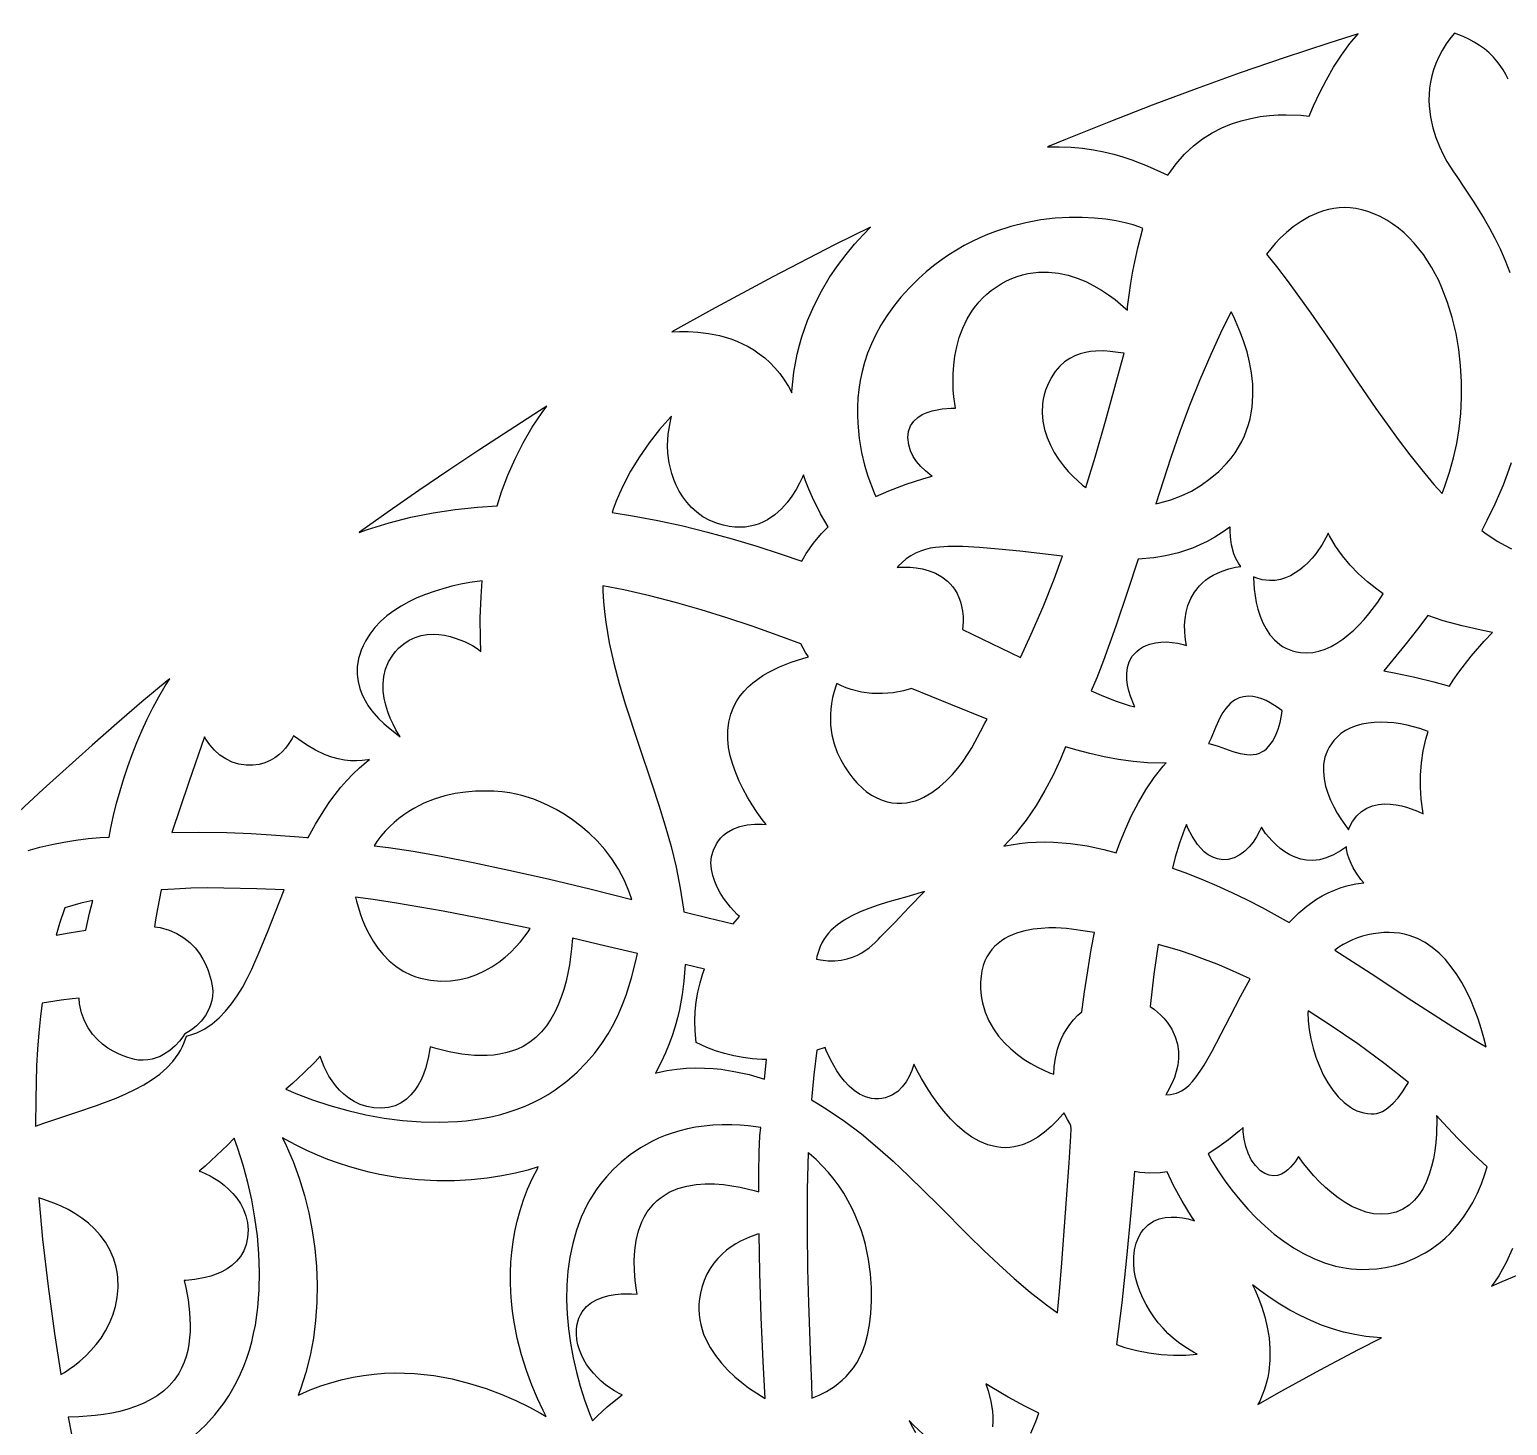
# Model space of a CAD drawing. Extents: x -340 to 340, y -265 to 265.
# Drawn here: x -236 to -163.9, y 140.1 to 208.2 of the extents above; entities that cross this region are included whole.
import ezdxf

# ---------------------------------------------------------------- set-up
doc = ezdxf.new("R2010")
doc.units = 0
doc.layers.add('LAYER_1', color=18, linetype='CONTINUOUS')

msp = doc.modelspace()

# ---------------------------------------------------------------- linework, layer by layer
at = {"layer": 'LAYER_1'}
msp.add_lwpolyline([(-340, 65), (-340, -265), (340, -265), (340, 265), (-140, 265, 0.363604)], format="xyb", close=True, dxfattribs=at)
for points in [[(-179.263, 202.479), (-178.812, 202.827), (-178.347, 203.119), (-177.874, 203.361), (-177.398, 203.557), (-176.923, 203.71), (-176.455, 203.826), (-175.997, 203.909), (-175.554, 203.963), (-175.13, 203.992), (-174.729, 204.002), (-174.021, 203.978), (-173.61, 203.939), (-173.397, 204.442), (-173.1, 205.078), (-172.776, 205.703), (-172.423, 206.314), (-172.04, 206.905), (-171.623, 207.472), (-171.225, 207.948), (-172.662, 207.495), (-174.827, 206.781), (-176.983, 206.038), (-179.129, 205.267), (-181.265, 204.469), (-183.39, 203.643), (-185.505, 202.79), (-186.369, 202.429), (-185.814, 202.439), (-185.229, 202.417), (-184.669, 202.367), (-184.135, 202.291), (-183.627, 202.193), (-183.147, 202.078), (-182.695, 201.949), (-182.269, 201.809), (-181.509, 201.515), (-180.868, 201.225), (-180.508, 201.048), (-180.368, 201.257), (-180.107, 201.606), (-179.697, 202.073)], [(-188.165, 198.552), (-188.918, 198.306), (-189.295, 198.161), (-189.675, 197.998), (-190.054, 197.818), (-190.433, 197.62), (-190.811, 197.403), (-191.186, 197.166), (-191.559, 196.91), (-191.929, 196.632), (-192.295, 196.333), (-192.655, 196.013), (-193.113, 195.564), (-193.524, 195.111), (-193.892, 194.656), (-194.218, 194.198), (-194.504, 193.74), (-194.753, 193.282), (-194.966, 192.826), (-195.147, 192.372), (-195.296, 191.922), (-195.415, 191.476), (-195.508, 191.036), (-195.575, 190.603), (-195.619, 190.178), (-195.642, 189.762), (-195.645, 189.356), (-195.631, 188.964), (-195.559, 188.212), (-195.44, 187.523), (-195.292, 186.905), (-195.13, 186.368), (-194.827, 185.565), (-194.742, 185.379), (-194.107, 185.666), (-193.265, 185.989), (-192.407, 186.268), (-191.995, 186.381), (-192.091, 186.444), (-192.332, 186.635), (-192.556, 186.849), (-192.756, 187.084), (-192.926, 187.339), (-193.059, 187.616), (-193.146, 187.911), (-193.182, 188.254), (-193.149, 188.561), (-193.05, 188.829), (-192.897, 189.054), (-192.703, 189.235), (-192.482, 189.376), (-192.244, 189.483), (-191.998, 189.562), (-191.749, 189.619), (-191.505, 189.656), (-191.07, 189.688), (-190.86, 189.688), (-190.942, 190.24), (-190.97, 190.582), (-190.983, 190.957), (-190.977, 191.36), (-190.948, 191.787), (-190.892, 192.23), (-190.802, 192.683), (-190.676, 193.141), (-190.509, 193.596), (-190.295, 194.042), (-190.031, 194.471), (-189.877, 194.68), (-189.709, 194.881), (-189.527, 195.074), (-189.329, 195.259), (-189.115, 195.434), (-188.885, 195.599), (-188.638, 195.753), (-188.374, 195.895), (-188.111, 196.015), (-187.85, 196.115), (-187.589, 196.195), (-187.33, 196.256), (-187.074, 196.3), (-186.817, 196.326), (-186.322, 196.331), (-185.84, 196.279), (-185.375, 196.179), (-184.931, 196.038), (-184.509, 195.864), (-184.112, 195.664), (-183.741, 195.446), (-183.398, 195.218), (-183.083, 194.986), (-182.558, 194.544), (-182.481, 194.469), (-182.467, 194.63), (-182.399, 195.21), (-182.316, 195.789), (-182.217, 196.367), (-181.975, 197.509), (-181.723, 198.459), (-181.88, 198.519), (-182.203, 198.63), (-182.585, 198.735), (-183.03, 198.83), (-183.533, 198.908), (-184.087, 198.965), (-184.686, 198.995), (-185.325, 198.993), (-185.999, 198.953), (-186.7, 198.869), (-187.424, 198.737)], [(-175.635, 197.291), (-175.699, 197.205), (-175.206, 196.594), (-174.633, 195.848), (-173.53, 194.326), (-172.465, 192.777), (-171.415, 191.22), (-170.356, 189.674), (-169.817, 188.911), (-169.268, 188.157), (-168.706, 187.416), (-168.127, 186.688), (-167.53, 185.977), (-167.13, 185.53), (-166.996, 185.895), (-166.771, 186.578), (-166.576, 187.268), (-166.417, 187.964), (-166.297, 188.683), (-166.216, 189.43), (-166.177, 190.198), (-166.18, 190.98), (-166.226, 191.77), (-166.317, 192.559), (-166.453, 193.34), (-166.634, 194.107), (-166.863, 194.851), (-167.14, 195.568), (-167.295, 195.911), (-167.464, 196.246), (-167.644, 196.57), (-167.837, 196.882), (-168.043, 197.182), (-168.26, 197.468), (-168.491, 197.74), (-168.734, 197.997), (-168.989, 198.238), (-169.258, 198.463), (-169.539, 198.671), (-169.833, 198.86), (-170.149, 199.034), (-170.457, 199.176), (-170.758, 199.287), (-171.052, 199.371), (-171.339, 199.428), (-171.618, 199.461), (-171.891, 199.471), (-172.156, 199.46), (-172.415, 199.429), (-172.666, 199.381), (-172.909, 199.316), (-173.143, 199.238), (-173.594, 199.04), (-174.009, 198.803), (-174.387, 198.539), (-174.726, 198.262), (-175.022, 197.984), (-175.273, 197.723)], [(-204.702, 193.408), (-204.676, 193.411), (-204.317, 193.429), (-203.895, 193.429), (-203.423, 193.402), (-202.911, 193.339), (-202.371, 193.23), (-201.817, 193.066), (-201.534, 192.959), (-201.254, 192.835), (-200.975, 192.693), (-200.7, 192.531), (-200.43, 192.348), (-200.167, 192.142), (-199.911, 191.914), (-199.666, 191.661), (-199.432, 191.383), (-199.212, 191.078), (-199.005, 190.746), (-198.842, 190.437), (-198.839, 190.507), (-198.8, 190.981), (-198.742, 191.443), (-198.668, 191.893), (-198.577, 192.331), (-198.472, 192.757), (-198.352, 193.172), (-198.076, 193.961), (-197.756, 194.704), (-197.401, 195.398), (-197.018, 196.043), (-196.615, 196.641), (-196.202, 197.19), (-195.784, 197.692), (-195.371, 198.146), (-195.01, 198.512), (-196.756, 197.651), (-199.775, 196.096), (-202.768, 194.489)], [(-176.396, 189.741), (-176.356, 190.307), (-176.368, 190.864), (-176.426, 191.409), (-176.521, 191.938), (-176.646, 192.445), (-176.793, 192.925), (-176.955, 193.37), (-177.292, 194.147), (-177.415, 194.385), (-177.849, 193.533), (-178.417, 192.314), (-178.948, 191.077), (-179.445, 189.824), (-179.915, 188.558), (-180.361, 187.284), (-181.097, 185.032), (-180.89, 185.069), (-180.368, 185.216), (-179.856, 185.411), (-179.36, 185.652), (-178.885, 185.935), (-178.438, 186.255), (-178.023, 186.609), (-177.645, 186.994), (-177.426, 187.254), (-177.23, 187.52), (-177.056, 187.79), (-176.905, 188.063), (-176.774, 188.339), (-176.663, 188.618), (-176.57, 188.898), (-176.496, 189.179), (-176.438, 189.461)], [(-186.002, 191.482), (-186.204, 191.174), (-186.382, 190.804), (-186.466, 190.576), (-186.533, 190.349), (-186.583, 190.125), (-186.616, 189.907), (-186.637, 189.471), (-186.603, 189.052), (-186.521, 188.646), (-186.396, 188.256), (-186.235, 187.883), (-186.045, 187.529), (-185.831, 187.197), (-185.602, 186.888), (-185.364, 186.606), (-185.126, 186.353), (-184.668, 185.934), (-184.511, 185.817), (-184.057, 187.297), (-183.544, 189.055), (-182.629, 192.372), (-182.792, 192.396), (-183.182, 192.439), (-183.325, 192.458), (-183.623, 192.483), (-184.039, 192.479), (-184.273, 192.455), (-184.522, 192.411), (-184.779, 192.342), (-185.037, 192.245), (-185.293, 192.114), (-185.542, 191.947), (-185.78, 191.738)], [(-210.787, 189.784), (-211.144, 189.559), (-212.63, 188.607), (-214.108, 187.641), (-215.576, 186.662), (-217.036, 185.669), (-218.487, 184.663), (-219.928, 183.645), (-219.94, 183.637), (-219.537, 183.78), (-218.489, 184.103), (-217.422, 184.372), (-216.343, 184.587), (-215.256, 184.751), (-214.166, 184.867), (-213.217, 184.928), (-212.995, 185.615), (-212.688, 186.428), (-212.337, 187.227), (-211.941, 188.006), (-211.5, 188.76), (-211.015, 189.48)], [(-197.395, 183.586), (-197.079, 183.908), (-197.443, 184.535), (-197.838, 185.328), (-198.016, 185.736), (-198.179, 186.149), (-198.281, 186.439), (-198.329, 186.32), (-198.467, 186.034), (-198.635, 185.726), (-198.838, 185.406), (-199.077, 185.087), (-199.353, 184.779), (-199.67, 184.497), (-200.025, 184.254), (-200.225, 184.148), (-200.432, 184.058), (-200.65, 183.985), (-200.879, 183.93), (-201.119, 183.895), (-201.37, 183.881), (-201.63, 183.89), (-201.901, 183.923), (-202.181, 183.982), (-202.474, 184.068), (-202.843, 184.217), (-203.177, 184.401), (-203.475, 184.613), (-203.738, 184.849), (-203.968, 185.104), (-204.166, 185.373), (-204.336, 185.651), (-204.479, 185.934), (-204.597, 186.218), (-204.693, 186.501), (-204.824, 187.031), (-204.89, 187.5), (-204.906, 187.874), (-204.869, 188.432), (-204.785, 188.983), (-204.713, 189.301), (-204.748, 189.265), (-205.291, 188.646), (-205.801, 187.998), (-206.274, 187.322), (-206.704, 186.622), (-207.085, 185.896), (-207.255, 185.528), (-207.411, 185.153), (-207.551, 184.774), (-207.605, 184.609), (-206.608, 184.449), (-205.382, 184.215), (-204.163, 183.947), (-202.951, 183.647), (-201.746, 183.317), (-200.55, 182.959), (-199.363, 182.576), (-198.351, 182.227), (-198.293, 182.341), (-198.137, 182.609), (-197.789, 183.114)], [(-178.083, 181.651), (-177.853, 181.746), (-177.533, 181.85), (-177.205, 181.933), (-176.954, 181.975), (-177.066, 182.128), (-177.189, 182.353), (-177.285, 182.586), (-177.405, 183.028), (-177.458, 183.419), (-177.471, 183.705), (-177.47, 183.84), (-177.468, 183.903), (-177.486, 183.888), (-177.854, 183.626), (-178.222, 183.395), (-178.586, 183.194), (-178.946, 183.02), (-179.3, 182.872), (-179.646, 182.747), (-179.983, 182.642), (-180.615, 182.49), (-181.19, 182.395), (-181.958, 182.322), (-182.466, 180.75), (-183.04, 179.058), (-183.652, 177.38), (-183.977, 176.546), (-184.242, 175.902), (-183.752, 175.693), (-183.078, 175.426), (-182.394, 175.197), (-182.119, 175.122), (-182.154, 175.195), (-182.33, 175.642), (-182.408, 175.903), (-182.47, 176.178), (-182.508, 176.463), (-182.513, 176.754), (-182.477, 177.045), (-182.389, 177.329), (-182.243, 177.591), (-182.14, 177.718), (-182.023, 177.833), (-181.889, 177.938), (-181.737, 178.032), (-181.567, 178.114), (-181.378, 178.184), (-181.113, 178.251), (-180.841, 178.285), (-180.567, 178.29), (-180.294, 178.269), (-180.024, 178.226), (-179.757, 178.164), (-179.599, 178.111), (-179.634, 178.294), (-179.665, 178.537), (-179.685, 178.809), (-179.688, 179.106), (-179.667, 179.42), (-179.615, 179.745), (-179.526, 180.076), (-179.393, 180.405), (-179.209, 180.725), (-178.97, 181.024), (-178.824, 181.169), (-178.664, 181.303), (-178.487, 181.428), (-178.294, 181.545)], [(-175.878, 179.23), (-175.719, 178.924), (-175.529, 178.64), (-175.307, 178.387), (-175.047, 178.165), (-174.908, 178.072), (-174.756, 177.988), (-174.593, 177.916), (-174.419, 177.855), (-174.232, 177.807), (-174.036, 177.774), (-173.731, 177.756), (-173.432, 177.78), (-173.135, 177.842), (-172.84, 177.94), (-172.549, 178.071), (-172.261, 178.233), (-171.98, 178.422), (-171.706, 178.636), (-171.439, 178.87), (-171.182, 179.122), (-170.936, 179.388), (-170.702, 179.663), (-170.271, 180.234), (-170.002, 180.645), (-170.312, 180.858), (-170.769, 181.22), (-171.204, 181.614), (-171.611, 182.038), (-171.987, 182.49), (-172.327, 182.966), (-172.628, 183.466), (-172.689, 183.59), (-172.718, 183.522), (-172.981, 183.046), (-173.296, 182.591), (-173.475, 182.373), (-173.664, 182.169), (-173.864, 181.98), (-174.074, 181.807), (-174.296, 181.654), (-174.528, 181.523), (-174.769, 181.417), (-175.02, 181.341), (-175.279, 181.296), (-175.545, 181.287), (-175.9, 181.327), (-176.213, 181.417), (-176.331, 181.474), (-176.332, 181.419), (-176.295, 180.858), (-176.254, 180.546), (-176.195, 180.218), (-176.114, 179.885), (-176.009, 179.553)], [(-193.267, 182.343), (-193.471, 182.174), (-193.657, 181.989), (-193.707, 181.928), (-193.606, 181.937), (-193.355, 181.942), (-193.077, 181.933), (-192.778, 181.904), (-192.467, 181.849), (-192.15, 181.763), (-191.835, 181.639), (-191.531, 181.471), (-191.251, 181.256), (-191.118, 181.124), (-190.996, 180.98), (-190.884, 180.821), (-190.784, 180.647), (-190.696, 180.458), (-190.623, 180.254), (-190.564, 180.033), (-190.521, 179.796), (-190.496, 179.535), (-190.491, 179.271), (-190.52, 178.906), (-187.695, 177.536), (-187.165, 178.668), (-186.592, 180.001), (-186.056, 181.351), (-185.637, 182.474), (-187.729, 182.715), (-188.757, 182.82), (-189.686, 182.897), (-190.512, 182.939), (-191.231, 182.941), (-191.842, 182.897), (-192.101, 182.857), (-192.332, 182.804), (-192.576, 182.724), (-192.816, 182.62), (-193.047, 182.492)], [(-217.945, 173.671), (-218.151, 174.007), (-218.293, 174.277), (-218.426, 174.568), (-218.546, 174.877), (-218.648, 175.204), (-218.726, 175.543), (-218.772, 175.893), (-218.781, 176.249), (-218.745, 176.608), (-218.659, 176.966), (-218.515, 177.318), (-218.31, 177.654), (-218.179, 177.82), (-218.032, 177.981), (-217.774, 178.206), (-217.499, 178.384), (-217.215, 178.515), (-216.924, 178.602), (-216.632, 178.652), (-216.342, 178.667), (-216.057, 178.653), (-215.78, 178.615), (-215.513, 178.557), (-215.257, 178.483), (-214.801, 178.306), (-214.422, 178.114), (-214.144, 177.939), (-214.005, 177.829), (-214.031, 178.423), (-214.037, 179.46), (-214.001, 180.497), (-213.94, 181.277), (-214.554, 181.187), (-214.989, 181.104), (-215.427, 181.004), (-215.863, 180.889), (-216.294, 180.756), (-216.716, 180.606), (-217.128, 180.437), (-217.525, 180.248), (-217.904, 180.04), (-218.262, 179.811), (-218.597, 179.56), (-218.905, 179.288), (-219.183, 178.993), (-219.429, 178.674), (-219.642, 178.329), (-219.753, 178.11), (-219.845, 177.894), (-219.917, 177.683), (-219.972, 177.481), (-220.035, 177.082), (-220.041, 176.708), (-219.998, 176.355), (-219.915, 176.024), (-219.799, 175.715), (-219.657, 175.429), (-219.499, 175.169), (-219.333, 174.938), (-219.002, 174.558), (-218.74, 174.308), (-218.611, 174.198), (-218.196, 173.852)], [(-204.282, 166.284), (-204.133, 165.254), (-204.119, 165.124), (-202.922, 164.835), (-201.703, 164.552), (-201.395, 164.903), (-201.508, 165.007), (-201.833, 165.361), (-202.171, 165.804), (-202.333, 166.057), (-202.48, 166.325), (-202.605, 166.607), (-202.703, 166.9), (-202.767, 167.204), (-202.788, 167.516), (-202.759, 167.831), (-202.672, 168.145), (-202.524, 168.447), (-202.42, 168.6), (-202.301, 168.745), (-202.173, 168.873), (-202.028, 168.99), (-201.72, 169.169), (-201.379, 169.297), (-201.02, 169.376), (-200.651, 169.412), (-200.283, 169.409), (-200.102, 169.39), (-200.288, 169.628), (-200.536, 169.98), (-200.776, 170.345), (-201.004, 170.723), (-201.217, 171.111), (-201.411, 171.508), (-201.583, 171.912), (-201.728, 172.321), (-201.844, 172.733), (-201.925, 173.146), (-201.968, 173.558), (-201.969, 173.968), (-201.922, 174.372), (-201.825, 174.768), (-201.672, 175.15), (-201.528, 175.413), (-201.362, 175.658), (-201.174, 175.887), (-200.968, 176.1), (-200.744, 176.298), (-200.506, 176.481), (-200.256, 176.649), (-199.993, 176.806), (-199.449, 177.079), (-198.882, 177.306), (-198.309, 177.492), (-198.025, 177.566), (-198.175, 177.785), (-198.404, 178.2), (-199.557, 178.625), (-200.786, 179.059), (-202.021, 179.472), (-203.264, 179.861), (-204.514, 180.22), (-205.772, 180.545), (-207.037, 180.831), (-208.069, 181.028), (-208.061, 180.765), (-208.029, 180.259), (-207.981, 179.755), (-207.917, 179.254), (-207.747, 178.253), (-207.528, 177.257), (-207.268, 176.266), (-206.976, 175.277), (-206.328, 173.3), (-205.652, 171.32), (-205.324, 170.325), (-205.014, 169.325), (-204.732, 168.319), (-204.485, 167.306)], [(-167.834, 179.581), (-168.339, 178.913), (-168.945, 178.139), (-169.973, 176.882), (-169.38, 176.771), (-168.456, 176.575), (-167.538, 176.352), (-166.772, 176.141), (-166.588, 176.424), (-166.309, 176.825), (-165.717, 177.595), (-165.08, 178.331), (-164.669, 178.759), (-165.232, 178.861), (-166.159, 179.07), (-167.075, 179.324)], [(-190.528, 172.432), (-190.206, 172.908), (-190.072, 173.13), (-189.638, 173.925), (-189.428, 174.331), (-189.315, 174.533), (-191.09, 175.242), (-193.002, 176.027), (-193.403, 175.906), (-193.905, 175.813), (-194.419, 175.771), (-194.937, 175.783), (-195.45, 175.849), (-195.945, 175.971), (-196.189, 176.055), (-196.424, 176.152), (-196.655, 176.267), (-196.689, 176.176), (-196.783, 175.874), (-196.855, 175.58), (-196.909, 175.295), (-196.944, 175.018), (-196.962, 174.75), (-196.964, 174.49), (-196.952, 174.241), (-196.886, 173.76), (-196.776, 173.316), (-196.63, 172.908), (-196.457, 172.535), (-196.266, 172.199), (-196.066, 171.902), (-195.867, 171.644), (-195.68, 171.429), (-195.369, 171.121), (-195.221, 170.998), (-194.956, 170.825), (-194.694, 170.685), (-194.439, 170.578), (-194.19, 170.5), (-193.947, 170.45), (-193.71, 170.426), (-193.479, 170.425), (-193.254, 170.446), (-193.033, 170.488), (-192.817, 170.549), (-192.607, 170.627), (-192.406, 170.719), (-192.011, 170.949), (-191.648, 171.219), (-191.314, 171.518), (-191.014, 171.83), (-190.751, 172.14)], [(-178.176, 174.121), (-178.398, 173.602), (-178.529, 173.339), (-178.435, 173.32), (-178.057, 173.206), (-177.329, 172.956), (-176.983, 172.858), (-176.647, 172.801), (-176.492, 172.794), (-176.338, 172.802), (-176.187, 172.827), (-176.04, 172.871), (-175.915, 172.928), (-175.799, 173), (-175.691, 173.087), (-175.593, 173.185), (-175.408, 173.432), (-175.256, 173.718), (-175.132, 174.034), (-175.035, 174.369), (-174.962, 174.706), (-174.927, 174.927), (-174.945, 174.942), (-175.177, 175.118), (-175.514, 175.329), (-175.707, 175.428), (-175.917, 175.516), (-176.136, 175.585), (-176.36, 175.63), (-176.586, 175.644), (-176.81, 175.623), (-177.032, 175.561), (-177.251, 175.452), (-177.468, 175.287), (-177.683, 175.053), (-177.827, 174.846), (-177.952, 174.62)], [(-219.436, 172.561), (-219.522, 172.544), (-219.791, 172.509), (-220.071, 172.492), (-220.362, 172.497), (-220.662, 172.527), (-220.97, 172.584), (-221.285, 172.672), (-221.605, 172.793), (-222.068, 173.018), (-222.511, 173.278), (-222.936, 173.56), (-223.148, 173.712), (-223.209, 173.591), (-223.403, 173.287), (-223.535, 173.118), (-223.687, 172.951), (-223.863, 172.789), (-224.064, 172.638), (-224.291, 172.504), (-224.545, 172.395), (-224.825, 172.318), (-225.131, 172.278), (-225.462, 172.282), (-225.82, 172.335), (-226.141, 172.433), (-226.45, 172.584), (-226.738, 172.778), (-227, 173.008), (-227.232, 173.27), (-227.429, 173.556), (-227.484, 173.665), (-228.259, 171.455), (-229.074, 168.995), (-227.778, 169.01), (-226.397, 168.991), (-225.215, 168.948), (-224.23, 168.891), (-222.865, 168.785), (-222.494, 168.76), (-222.434, 168.762), (-222.078, 169.403), (-221.619, 170.14), (-221.369, 170.503), (-221.108, 170.857), (-220.834, 171.202), (-220.546, 171.534), (-220.246, 171.851), (-219.931, 172.152), (-219.603, 172.434)], [(-171.694, 169.135), (-171.648, 169.265), (-171.503, 169.536), (-171.297, 169.809), (-171.06, 170.026), (-170.8, 170.189), (-170.523, 170.3), (-170.238, 170.367), (-169.948, 170.394), (-169.658, 170.387), (-169.372, 170.353), (-169.094, 170.296), (-168.824, 170.222), (-168.338, 170.042), (-168.047, 169.902), (-168.075, 170.033), (-168.154, 170.618), (-168.19, 171.208), (-168.183, 171.802), (-168.136, 172.393), (-168.049, 172.979), (-167.922, 173.555), (-167.812, 173.928), (-168.217, 174.073), (-168.839, 174.235), (-169.156, 174.295), (-169.479, 174.34), (-169.802, 174.368), (-170.123, 174.377), (-170.438, 174.366), (-170.744, 174.334), (-171.04, 174.28), (-171.322, 174.203), (-171.588, 174.101), (-171.835, 173.974), (-172.063, 173.82), (-172.27, 173.636), (-172.41, 173.483), (-172.532, 173.324), (-172.636, 173.163), (-172.722, 172.998), (-172.791, 172.832), (-172.844, 172.667), (-172.91, 172.318), (-172.923, 171.967), (-172.89, 171.613), (-172.816, 171.259), (-172.708, 170.91), (-172.573, 170.571), (-172.417, 170.246), (-172.247, 169.939), (-172.072, 169.658), (-171.729, 169.177)], [(-186.936, 170.311), (-187.416, 169.608), (-187.674, 169.269), (-187.944, 168.941), (-188.225, 168.624), (-188.511, 168.329), (-188.15, 168.402), (-187.743, 168.464), (-187.333, 168.507), (-186.92, 168.532), (-186.505, 168.54), (-186.088, 168.532), (-185.261, 168.469), (-184.44, 168.348), (-183.633, 168.175), (-183.031, 168.007), (-182.849, 168.499), (-182.576, 169.164), (-182.276, 169.82), (-181.944, 170.462), (-181.577, 171.083), (-181.172, 171.679), (-180.728, 172.241), (-180.59, 172.395), (-180.786, 172.383), (-181.496, 172.395), (-182.205, 172.454), (-182.911, 172.553), (-183.612, 172.686), (-184.305, 172.847), (-184.991, 173.03), (-185.492, 173.176), (-185.745, 172.569), (-186.103, 171.8), (-186.499, 171.044)], [(-217.768, 169.864), (-218.003, 169.687), (-218.233, 169.494), (-218.456, 169.284), (-218.673, 169.058), (-218.882, 168.814), (-219.082, 168.553), (-219.212, 168.353), (-218.518, 168.269), (-217.319, 168.086), (-215.94, 167.842), (-214.381, 167.536), (-212.642, 167.166), (-210.724, 166.732), (-208.629, 166.232), (-206.649, 165.738), (-206.756, 166.052), (-207.006, 166.653), (-207.295, 167.204), (-207.617, 167.71), (-207.967, 168.173), (-208.34, 168.594), (-208.729, 168.974), (-209.129, 169.315), (-209.534, 169.618), (-209.939, 169.885), (-210.336, 170.117), (-210.721, 170.316), (-211.087, 170.483), (-211.426, 170.619), (-212.012, 170.807), (-212.281, 170.87), (-212.603, 170.928), (-212.97, 170.975), (-213.376, 171.008), (-213.814, 171.021), (-214.278, 171.009), (-214.763, 170.969), (-215.262, 170.895), (-215.769, 170.783), (-216.279, 170.628), (-216.786, 170.426), (-217.286, 170.172), (-217.528, 170.026)], [(-171.797, 168.306), (-172.088, 168.106), (-172.424, 167.913), (-172.783, 167.757), (-173.111, 167.667), (-173.43, 167.63), (-173.737, 167.642), (-174.028, 167.697), (-174.304, 167.789), (-174.561, 167.912), (-174.801, 168.058), (-175.024, 168.223), (-175.228, 168.401), (-175.417, 168.588), (-175.737, 168.958), (-175.943, 169.253), (-176.033, 169.057), (-176.179, 168.79), (-176.346, 168.534), (-176.537, 168.295), (-176.755, 168.082), (-177.002, 167.902), (-177.278, 167.767), (-177.558, 167.69), (-177.827, 167.671), (-178.082, 167.707), (-178.318, 167.789), (-178.532, 167.909), (-178.727, 168.058), (-178.901, 168.23), (-179.06, 168.42), (-179.321, 168.817), (-179.526, 169.217), (-179.591, 169.387), (-179.693, 169.155), (-179.94, 168.481), (-180.146, 167.788), (-180.283, 167.261), (-179.677, 167.046), (-178.904, 166.744), (-178.14, 166.419), (-177.385, 166.075), (-176.638, 165.712), (-175.899, 165.334), (-174.585, 164.615), (-174.444, 164.764), (-174.122, 165.077), (-173.723, 165.414), (-173.25, 165.748), (-172.98, 165.908), (-172.692, 166.058), (-172.383, 166.194), (-172.055, 166.313), (-171.705, 166.412), (-171.335, 166.488), (-170.952, 166.537), (-171.097, 166.715), (-171.342, 167.067), (-171.461, 167.269), (-171.569, 167.483), (-171.663, 167.71), (-171.737, 167.949), (-171.788, 168.198)], [(-227.314, 162.267), (-227.17, 161.789), (-227.102, 161.431), (-227.084, 161.246), (-227.099, 161.014), (-227.134, 160.801), (-227.189, 160.6), (-227.261, 160.409), (-227.438, 160.078), (-227.654, 159.795), (-227.886, 159.562), (-228.12, 159.373), (-228.456, 159.166), (-228.541, 159.031), (-228.703, 158.818), (-228.913, 158.591), (-229.173, 158.367), (-229.479, 158.169), (-229.657, 158.082), (-229.844, 158.009), (-230.043, 157.952), (-230.254, 157.914), (-230.477, 157.897), (-230.716, 157.903), (-230.893, 157.935), (-231.23, 158.027), (-231.448, 158.104), (-231.686, 158.204), (-231.939, 158.331), (-232.198, 158.487), (-232.458, 158.676), (-232.71, 158.901), (-232.947, 159.164), (-233.16, 159.468), (-233.342, 159.815), (-233.484, 160.206), (-233.578, 160.644), (-233.6, 160.914), (-233.941, 160.883), (-234.48, 160.815), (-235.412, 160.684), (-235.493, 160.035), (-235.571, 159.235), (-235.63, 158.431), (-235.673, 157.627), (-235.721, 156.011), (-235.731, 154.678), (-235.322, 154.822), (-234.642, 155.05), (-233.716, 155.357), (-232.754, 155.684), (-231.793, 156.048), (-231.328, 156.247), (-230.877, 156.463), (-230.448, 156.696), (-230.043, 156.948), (-229.669, 157.221), (-229.33, 157.516), (-229.03, 157.836), (-228.772, 158.184), (-228.662, 158.365), (-228.563, 158.555), (-228.477, 158.754), (-228.367, 159.063), (-228.054, 159.158), (-227.854, 159.235), (-227.467, 159.429), (-227.108, 159.67), (-226.774, 159.954), (-226.461, 160.279), (-226.17, 160.639), (-225.897, 161.029), (-225.642, 161.446), (-225.403, 161.884), (-225.179, 162.338), (-224.766, 163.277), (-224.388, 164.22), (-224.031, 165.128), (-223.599, 166.197), (-224.93, 166.253), (-226.543, 166.292), (-227.348, 166.293), (-228.151, 166.278), (-228.953, 166.243), (-229.603, 166.197), (-229.786, 165.272), (-229.883, 164.737), (-229.932, 164.398), (-229.655, 164.361), (-229.217, 164.242), (-228.829, 164.075), (-228.489, 163.868), (-228.196, 163.63), (-227.946, 163.37), (-227.737, 163.096), (-227.564, 162.817), (-227.425, 162.538)], [(-218.48, 162.748), (-218.155, 162.478), (-217.794, 162.242), (-217.392, 162.045), (-217.18, 161.964), (-216.954, 161.895), (-216.717, 161.839), (-216.472, 161.796), (-215.969, 161.754), (-215.494, 161.766), (-215.042, 161.828), (-214.613, 161.933), (-214.208, 162.076), (-213.827, 162.251), (-213.47, 162.454), (-213.138, 162.678), (-212.831, 162.918), (-212.551, 163.168), (-212.297, 163.422), (-212.072, 163.673), (-211.703, 164.15), (-211.602, 164.311), (-213.581, 164.729), (-215.848, 165.167), (-218.123, 165.557), (-219.263, 165.731), (-220.121, 165.85), (-220.077, 165.655), (-219.898, 165.055), (-219.776, 164.727), (-219.63, 164.386), (-219.458, 164.041), (-219.259, 163.698), (-219.031, 163.364), (-218.772, 163.045)], [(-194.625, 163.793), (-194.541, 163.889), (-193.823, 164.618), (-193.122, 165.359), (-192.404, 166.09), (-192.37, 166.123), (-193.241, 165.868), (-194.18, 165.596), (-194.639, 165.451), (-195.084, 165.295), (-195.511, 165.124), (-195.912, 164.935), (-196.284, 164.726), (-196.62, 164.492), (-196.92, 164.229), (-197.05, 164.09), (-197.171, 163.94), (-197.28, 163.782), (-197.377, 163.615), (-197.461, 163.438), (-197.533, 163.251), (-197.617, 162.949), (-197.641, 162.826), (-197.439, 162.784), (-197.078, 162.747), (-196.743, 162.747), (-196.432, 162.78), (-196.146, 162.841), (-195.884, 162.923), (-195.645, 163.023), (-195.432, 163.134), (-195.066, 163.379), (-194.799, 163.611)], [(-233.267, 164.242), (-233.089, 165.06), (-232.939, 165.688), (-233.513, 165.55), (-234.296, 165.331), (-234.556, 164.559), (-234.726, 163.992), (-234.092, 164.108)], [(-184.416, 162.26), (-184.239, 163.295), (-184.081, 164.12), (-184.542, 164.19), (-185.205, 164.292), (-185.442, 164.318), (-185.97, 164.346), (-186.308, 164.345), (-186.682, 164.324), (-187.078, 164.277), (-187.482, 164.198), (-187.883, 164.082), (-188.271, 163.92), (-188.45, 163.823), (-188.624, 163.712), (-188.789, 163.588), (-188.942, 163.449), (-189.083, 163.296), (-189.212, 163.126), (-189.326, 162.939), (-189.425, 162.733), (-189.507, 162.507), (-189.571, 162.26), (-189.615, 161.99), (-189.638, 161.696), (-189.639, 161.432), (-189.624, 161.177), (-189.593, 160.93), (-189.547, 160.692), (-189.488, 160.462), (-189.417, 160.242), (-189.236, 159.819), (-189.015, 159.429), (-188.758, 159.07), (-188.473, 158.741), (-188.166, 158.443), (-187.844, 158.174), (-187.515, 157.936), (-187.186, 157.728), (-186.864, 157.55), (-186.556, 157.402), (-186.272, 157.283), (-186.062, 157.21), (-186.047, 157.578), (-185.993, 157.992), (-185.885, 158.441), (-185.806, 158.679), (-185.709, 158.918), (-185.592, 159.159), (-185.453, 159.399), (-185.291, 159.637), (-185.103, 159.87), (-184.89, 160.095), (-184.709, 160.257), (-184.575, 161.222)], [(-209.852, 161.741), (-209.959, 161.349), (-210.086, 160.965), (-210.232, 160.592), (-210.4, 160.234), (-210.592, 159.892), (-210.808, 159.572), (-211.05, 159.275), (-211.321, 159.006), (-211.62, 158.768), (-211.947, 158.568), (-212.225, 158.436), (-212.509, 158.33), (-212.8, 158.247), (-213.098, 158.186), (-213.4, 158.145), (-213.708, 158.123), (-214.322, 158.128), (-214.94, 158.191), (-215.551, 158.3), (-216.146, 158.444), (-216.484, 158.544), (-216.494, 158.449), (-216.572, 157.998), (-216.709, 157.484), (-216.805, 157.213), (-216.921, 156.945), (-217.06, 156.682), (-217.224, 156.431), (-217.417, 156.198), (-217.642, 155.989), (-217.899, 155.813), (-218.19, 155.677), (-218.515, 155.588), (-218.871, 155.554), (-219.236, 155.572), (-219.575, 155.636), (-219.89, 155.739), (-220.181, 155.876), (-220.446, 156.043), (-220.686, 156.232), (-220.903, 156.44), (-221.097, 156.66), (-221.268, 156.888), (-221.419, 157.122), (-221.654, 157.574), (-221.813, 157.987), (-221.839, 158.091), (-222.096, 157.819), (-222.638, 157.282), (-223.197, 156.764), (-223.528, 156.476), (-223.032, 156.266), (-222.214, 155.959), (-221.369, 155.683), (-220.502, 155.441), (-219.619, 155.237), (-218.726, 155.074), (-217.828, 154.956), (-216.929, 154.886), (-216.037, 154.867), (-215.153, 154.903), (-214.72, 154.943), (-214.289, 154.997), (-213.864, 155.067), (-213.445, 155.152), (-213.033, 155.254), (-212.628, 155.372), (-212.231, 155.507), (-211.843, 155.659), (-211.464, 155.829), (-211.094, 156.016), (-210.735, 156.223), (-210.388, 156.447), (-209.824, 156.867), (-209.319, 157.305), (-208.867, 157.761), (-208.466, 158.228), (-208.112, 158.704), (-207.801, 159.183), (-207.53, 159.663), (-207.296, 160.139), (-207.094, 160.606), (-206.924, 161.059), (-206.657, 161.917), (-206.47, 162.673), (-206.377, 163.102), (-207.984, 163.465), (-209.548, 163.846), (-209.585, 163.326), (-209.688, 162.538), (-209.762, 162.137)], [(-169.975, 164.117), (-170.234, 164.096), (-170.494, 164.06), (-170.752, 164.008), (-171.006, 163.942), (-171.255, 163.861), (-171.497, 163.766), (-171.731, 163.657), (-171.956, 163.535), (-172.168, 163.401), (-172.355, 163.264), (-170.588, 162.116), (-168.604, 160.81), (-166.608, 159.527), (-165.601, 158.907), (-164.986, 158.545), (-165.093, 158.991), (-165.226, 159.448), (-165.378, 159.909), (-165.547, 160.367), (-165.735, 160.817), (-165.942, 161.255), (-166.169, 161.677), (-166.416, 162.079), (-166.683, 162.456), (-166.971, 162.804), (-167.28, 163.12), (-167.609, 163.398), (-167.96, 163.636), (-168.333, 163.83), (-168.732, 163.978), (-168.966, 164.038), (-169.21, 164.082), (-169.461, 164.11), (-169.716, 164.121)], [(-180.292, 156.783), (-180.516, 156.349), (-180.605, 156.213), (-180.369, 156.227), (-180.088, 156.29), (-179.963, 156.336), (-179.844, 156.395), (-179.666, 156.513), (-179.487, 156.667), (-179.305, 156.86), (-179.12, 157.09), (-178.932, 157.354), (-178.741, 157.651), (-178.344, 158.339), (-177.461, 160.03), (-176.957, 161.004), (-176.499, 161.857), (-177.499, 162.318), (-178.102, 162.571), (-178.711, 162.81), (-179.326, 163.033), (-179.946, 163.241), (-180.571, 163.431), (-180.983, 163.544), (-181.182, 162.088), (-181.374, 160.521), (-181.159, 160.369), (-180.863, 160.113), (-180.695, 159.937), (-180.547, 159.757), (-180.311, 159.401), (-180.143, 159.038), (-180.039, 158.675), (-179.989, 158.319), (-179.988, 157.975), (-180.025, 157.646), (-180.093, 157.336), (-180.185, 157.048)], [(-201.568, 157.335), (-200.929, 157.19), (-200.176, 156.974), (-200.075, 157.927), (-200.307, 157.93), (-200.765, 157.963), (-201.222, 158.023), (-201.675, 158.108), (-202.123, 158.219), (-202.563, 158.356), (-202.993, 158.518), (-203.513, 158.75), (-203.563, 159.328), (-203.574, 159.799), (-203.554, 160.272), (-203.504, 160.743), (-203.425, 161.211), (-203.318, 161.672), (-203.182, 162.123), (-203.101, 162.342), (-204.044, 162.556), (-204.108, 161.751), (-204.192, 161.094), (-204.327, 160.361), (-204.419, 159.966), (-204.532, 159.557), (-204.666, 159.134), (-204.823, 158.698), (-205.007, 158.25), (-205.219, 157.792), (-205.462, 157.324), (-205.494, 157.27), (-205.447, 157.282), (-204.945, 157.385), (-204.458, 157.457), (-203.989, 157.5), (-203.537, 157.518), (-203.103, 157.514), (-202.688, 157.491), (-202.292, 157.451)], [(-170.95, 155.321), (-170.774, 155.288), (-170.596, 155.273), (-170.452, 155.277), (-170.313, 155.3), (-170.175, 155.342), (-170.039, 155.401), (-169.905, 155.477), (-169.775, 155.567), (-169.516, 155.792), (-169.276, 156.057), (-169.057, 156.349), (-168.86, 156.653), (-168.772, 156.809), (-169.922, 157.715), (-171.237, 158.685), (-172.583, 159.61), (-173.669, 160.301), (-173.672, 160.241), (-173.655, 159.819), (-173.607, 159.38), (-173.529, 158.932), (-173.42, 158.481), (-173.282, 158.035), (-173.117, 157.6), (-172.924, 157.183), (-172.706, 156.791), (-172.463, 156.431), (-172.199, 156.11), (-171.913, 155.832), (-171.606, 155.603), (-171.45, 155.512), (-171.288, 155.433), (-171.121, 155.369)], [(-190.779, 154.708), (-191.113, 155.042), (-191.43, 155.403), (-191.731, 155.785), (-192.013, 156.183), (-192.278, 156.591), (-192.523, 157.003), (-192.75, 157.415), (-192.886, 157.69), (-192.889, 157.677), (-192.989, 157.385), (-193.116, 157.101), (-193.271, 156.833), (-193.459, 156.588), (-193.682, 156.375), (-193.937, 156.208), (-194.114, 156.126), (-194.286, 156.067), (-194.456, 156.028), (-194.624, 156.009), (-194.789, 156.008), (-194.955, 156.026), (-195.257, 156.106), (-195.543, 156.241), (-195.806, 156.419), (-196.047, 156.631), (-196.268, 156.866), (-196.468, 157.118), (-196.65, 157.382), (-196.948, 157.898), (-197.165, 158.363), (-197.224, 158.522), (-197.619, 158.388), (-197.768, 157.175), (-197.884, 155.96), (-197.552, 155.767), (-197.115, 155.494), (-196.27, 154.917), (-195.454, 154.298), (-194.665, 153.645), (-193.898, 152.963), (-193.147, 152.259), (-191.681, 150.813), (-190.229, 149.351), (-189.497, 148.631), (-188.756, 147.926), (-188.001, 147.242), (-187.228, 146.586), (-186.432, 145.963), (-185.886, 145.575), (-185.783, 146.619), (-185.669, 148.007), (-185.312, 152.893), (-185.233, 154.196), (-185.222, 154.553), (-185.23, 154.687), (-185.28, 154.807), (-185.394, 155.005), (-185.547, 155.273), (-185.572, 155.324), (-185.627, 155.258), (-185.903, 154.953), (-186.199, 154.66), (-186.516, 154.386), (-186.854, 154.141), (-187.213, 153.933), (-187.591, 153.773), (-187.793, 153.712), (-187.998, 153.667), (-188.217, 153.638), (-188.435, 153.628), (-188.651, 153.637), (-188.867, 153.664), (-189.278, 153.766), (-189.677, 153.93), (-190.061, 154.146), (-190.428, 154.407)], [(-173.887, 148.465), (-173.382, 148.22), (-172.866, 148.017), (-172.338, 147.858), (-171.798, 147.746), (-171.561, 147.716), (-171.04, 147.69), (-170.699, 147.697), (-170.31, 147.728), (-169.884, 147.79), (-169.428, 147.89), (-168.95, 148.035), (-168.459, 148.233), (-167.959, 148.493), (-167.712, 148.646), (-167.464, 148.818), (-167.219, 149.009), (-166.976, 149.219), (-166.738, 149.451), (-166.504, 149.704), (-166.277, 149.981), (-166.056, 150.281), (-165.842, 150.606), (-165.638, 150.957), (-165.412, 151.403), (-165.214, 151.863), (-165.043, 152.334), (-164.932, 152.7), (-165.61, 153.329), (-166.358, 154.073), (-167.08, 154.842), (-167.398, 155.204), (-167.391, 155.055), (-167.409, 154.28), (-167.44, 153.881), (-167.489, 153.483), (-167.556, 153.09), (-167.645, 152.705), (-167.757, 152.333), (-167.894, 151.978), (-168.058, 151.645), (-168.253, 151.338), (-168.48, 151.063), (-168.743, 150.825), (-169.043, 150.632), (-169.379, 150.491), (-169.742, 150.406), (-170.107, 150.38), (-170.471, 150.409), (-170.83, 150.486), (-171.183, 150.607), (-171.529, 150.765), (-171.866, 150.957), (-172.195, 151.177), (-172.512, 151.422), (-172.818, 151.686), (-173.111, 151.967), (-173.391, 152.26), (-173.897, 152.861), (-174.137, 153.193), (-174.3, 152.938), (-174.519, 152.671), (-174.654, 152.541), (-174.803, 152.428), (-174.97, 152.336), (-175.154, 152.274), (-175.355, 152.252), (-175.564, 152.281), (-175.775, 152.365), (-175.983, 152.504), (-176.234, 152.752), (-176.436, 153.04), (-176.592, 153.357), (-176.707, 153.694), (-176.785, 154.043), (-176.83, 154.396), (-176.84, 154.616), (-177.016, 154.458), (-177.556, 154.015), (-178.119, 153.6), (-178.542, 153.324), (-178.353, 152.992), (-178.048, 152.502), (-177.72, 152.017), (-177.369, 151.542), (-176.998, 151.079), (-176.606, 150.632), (-176.195, 150.204), (-175.766, 149.798), (-175.319, 149.418), (-174.857, 149.067), (-174.379, 148.748)], [(-208.14, 142.245), (-208.338, 142.432), (-208.523, 142.631), (-208.695, 142.841), (-208.851, 143.06), (-208.989, 143.289), (-209.108, 143.526), (-209.206, 143.77), (-209.28, 144.021), (-209.329, 144.276), (-209.349, 144.533), (-209.345, 144.75), (-209.323, 144.952), (-209.283, 145.14), (-209.226, 145.315), (-209.153, 145.476), (-209.064, 145.628), (-208.857, 145.877), (-208.608, 146.078), (-208.334, 146.23), (-208.044, 146.342), (-207.747, 146.419), (-207.452, 146.468), (-207.164, 146.495), (-206.657, 146.498), (-206.381, 146.478), (-206.416, 146.679), (-206.479, 147.157), (-206.519, 147.642), (-206.53, 148.129), (-206.505, 148.616), (-206.438, 149.096), (-206.324, 149.566), (-206.155, 150.019), (-206.031, 150.267), (-205.894, 150.494), (-205.743, 150.7), (-205.58, 150.887), (-205.405, 151.055), (-205.22, 151.205), (-205.026, 151.336), (-204.822, 151.453), (-204.404, 151.633), (-203.965, 151.757), (-203.517, 151.832), (-203.065, 151.864), (-202.619, 151.861), (-202.183, 151.829), (-201.765, 151.774), (-201.371, 151.704), (-200.689, 151.543), (-200.448, 151.471), (-200.448, 152.404), (-200.434, 153.405), (-200.4, 154.209), (-200.358, 154.611), (-200.97, 154.69), (-201.369, 154.725), (-201.768, 154.744), (-202.24, 154.744), (-202.692, 154.723), (-203.125, 154.681), (-203.539, 154.621), (-203.935, 154.543), (-204.312, 154.45), (-204.672, 154.341), (-205.015, 154.219), (-205.34, 154.086), (-205.647, 153.943), (-206.218, 153.627), (-206.723, 153.286), (-207.169, 152.93), (-207.556, 152.569), (-207.887, 152.215), (-208.164, 151.879), (-208.389, 151.574), (-208.697, 151.086), (-208.824, 150.85), (-209.11, 150.241), (-209.344, 149.612), (-209.53, 148.962), (-209.669, 148.294), (-209.763, 147.612), (-209.816, 146.918), (-209.827, 146.215), (-209.8, 145.507), (-209.737, 144.797), (-209.64, 144.088), (-209.51, 143.384), (-209.351, 142.687), (-209.163, 142), (-208.95, 141.328), (-208.713, 140.673), (-208.568, 140.314), (-208.329, 140.554), (-207.851, 140.988), (-207.353, 141.398), (-207.122, 141.572), (-207.259, 141.637), (-207.49, 141.766), (-207.714, 141.911), (-207.932, 142.071)], [(-211.21, 152.687), (-211.715, 152.536), (-212.319, 152.385), (-212.984, 152.251), (-213.706, 152.14), (-214.478, 152.058), (-215.298, 152.014), (-216.161, 152.012), (-217.062, 152.059), (-217.995, 152.162), (-218.475, 152.237), (-218.96, 152.328), (-219.452, 152.437), (-219.949, 152.563), (-220.451, 152.709), (-220.957, 152.874), (-221.468, 153.059), (-221.981, 153.267), (-222.498, 153.496), (-223.016, 153.748), (-223.536, 154.024), (-223.678, 154.105), (-223.497, 153.739), (-223.162, 152.951), (-222.867, 152.138), (-222.613, 151.304), (-222.402, 150.453), (-222.233, 149.589), (-222.108, 148.716), (-222.029, 147.837), (-221.995, 146.956), (-222.007, 146.077), (-222.068, 145.204), (-222.177, 144.34), (-222.337, 143.491), (-222.547, 142.658), (-222.81, 141.847), (-222.927, 141.555), (-222.869, 141.583), (-222.339, 141.815), (-221.81, 142.015), (-221.284, 142.185), (-220.761, 142.326), (-220.242, 142.439), (-219.727, 142.526), (-219.218, 142.588), (-218.715, 142.626), (-218.218, 142.642), (-217.729, 142.638), (-217.247, 142.613), (-216.774, 142.571), (-216.309, 142.512), (-215.855, 142.437), (-215.409, 142.349), (-214.556, 142.135), (-213.748, 141.882), (-212.994, 141.599), (-212.297, 141.298), (-211.662, 140.99), (-211.094, 140.684), (-210.826, 140.527), (-210.97, 140.805), (-211.245, 141.39), (-211.52, 142.041), (-211.784, 142.755), (-212.026, 143.525), (-212.237, 144.347), (-212.405, 145.212), (-212.47, 145.663), (-212.521, 146.122), (-212.555, 146.59), (-212.572, 147.065), (-212.571, 147.548), (-212.549, 148.038), (-212.506, 148.535), (-212.441, 149.036), (-212.352, 149.542), (-212.237, 150.052), (-212.096, 150.565), (-211.927, 151.081), (-211.729, 151.598), (-211.5, 152.117), (-211.239, 152.635)], [(-197.933, 143.252), (-197.888, 142.114), (-197.87, 141.417), (-197.844, 141.425), (-197.517, 141.554), (-197.154, 141.738), (-196.768, 141.983), (-196.577, 142.128), (-196.386, 142.293), (-196.199, 142.475), (-196.017, 142.677), (-195.844, 142.899), (-195.682, 143.142), (-195.531, 143.407), (-195.396, 143.694), (-195.265, 144.053), (-195.149, 144.486), (-195.054, 144.987), (-194.986, 145.546), (-194.951, 146.153), (-194.954, 146.801), (-195.003, 147.48), (-195.101, 148.182), (-195.255, 148.901), (-195.354, 149.26), (-195.47, 149.622), (-195.602, 149.983), (-195.751, 150.343), (-195.919, 150.7), (-196.106, 151.054), (-196.311, 151.403), (-196.537, 151.747), (-196.784, 152.084), (-197.053, 152.414), (-197.344, 152.735), (-197.658, 153.047), (-197.995, 153.349), (-198.047, 153.39), (-198.089, 151.592), (-198.1, 149.57), (-198.08, 147.725), (-198.039, 146.058)], [(-180.229, 151.788), (-180.547, 152.444), (-180.882, 152.398), (-181.377, 152.38), (-181.872, 152.413), (-182.134, 152.459), (-182.309, 150.469), (-182.519, 148.263), (-182.757, 146.059), (-183.017, 144.025), (-182.601, 143.887), (-182.021, 143.736), (-181.429, 143.623), (-180.83, 143.548), (-180.227, 143.511), (-179.625, 143.514), (-179.07, 143.553), (-179.26, 143.656), (-179.632, 143.885), (-179.99, 144.136), (-180.249, 144.344), (-180.5, 144.574), (-180.742, 144.824), (-180.972, 145.091), (-181.188, 145.374), (-181.388, 145.67), (-181.571, 145.979), (-181.734, 146.297), (-181.876, 146.624), (-181.992, 146.956), (-182.082, 147.293), (-182.144, 147.633), (-182.173, 147.973), (-182.168, 148.311), (-182.126, 148.646), (-182.045, 148.971), (-181.976, 149.164), (-181.894, 149.339), (-181.802, 149.496), (-181.696, 149.641), (-181.467, 149.871), (-181.205, 150.043), (-180.925, 150.157), (-180.637, 150.223), (-180.347, 150.248), (-180.061, 150.24), (-179.786, 150.208), (-179.523, 150.157), (-179.212, 150.069), (-179.348, 150.267), (-179.807, 151.017)], [(-234.083, 142.825), (-233.828, 143.011), (-233.563, 143.224), (-233.296, 143.464), (-233.031, 143.732), (-232.775, 144.026), (-232.533, 144.345), (-232.312, 144.691), (-232.117, 145.063), (-231.953, 145.459), (-231.826, 145.882), (-231.741, 146.33), (-231.705, 146.804), (-231.722, 147.308), (-231.752, 147.556), (-231.796, 147.795), (-231.854, 148.025), (-231.923, 148.241), (-232.1, 148.654), (-232.316, 149.028), (-232.568, 149.368), (-232.849, 149.676), (-233.152, 149.953), (-233.473, 150.199), (-233.804, 150.418), (-234.138, 150.608), (-234.47, 150.773), (-234.789, 150.912), (-235.377, 151.125), (-235.567, 151.178), (-235.381, 149.163), (-235.113, 146.867), (-234.798, 144.575), (-234.487, 142.574), (-234.321, 142.668)], [(-200.952, 141.921), (-200.329, 141.507), (-200.147, 141.404), (-200.24, 143.198), (-200.333, 145.358), (-200.404, 147.518), (-200.442, 149.427), (-200.523, 149.407), (-200.913, 149.271), (-201.351, 149.068), (-201.575, 148.942), (-201.801, 148.795), (-202.024, 148.629), (-202.242, 148.441), (-202.45, 148.231), (-202.645, 147.998), (-202.824, 147.742), (-202.985, 147.46), (-203.124, 147.151), (-203.237, 146.813), (-203.305, 146.535), (-203.351, 146.263), (-203.376, 145.998), (-203.381, 145.739), (-203.367, 145.487), (-203.336, 145.241), (-203.288, 145.001), (-203.224, 144.767), (-203.146, 144.539), (-203.055, 144.32), (-202.833, 143.892), (-202.572, 143.493), (-202.277, 143.121), (-201.958, 142.776), (-201.625, 142.46), (-201.286, 142.174)], [(-175.708, 142.132), (-175.795, 141.845), (-175.901, 141.559), (-176.026, 141.274), (-176.112, 141.105), (-174.945, 141.773), (-173.082, 142.798), (-171.202, 143.792), (-170.083, 144.361), (-170.299, 144.367), (-170.848, 144.421), (-171.395, 144.512), (-171.939, 144.637), (-172.478, 144.794), (-173.009, 144.981), (-173.533, 145.197), (-174.047, 145.438), (-174.55, 145.704), (-175.039, 145.991), (-175.515, 146.299), (-175.975, 146.625), (-176.381, 146.939), (-176.268, 146.707), (-176.091, 146.297), (-175.925, 145.854), (-175.778, 145.381), (-175.658, 144.883), (-175.571, 144.362), (-175.525, 143.822), (-175.527, 143.268), (-175.585, 142.706), (-175.638, 142.418)]]:
    msp.add_lwpolyline(points, close=True, dxfattribs=at)
for points in [[(-163.909, 205.732), (-164.024, 205.965), (-164.152, 206.19), (-164.296, 206.407), (-164.456, 206.616), (-164.632, 206.816), (-164.841, 207.02), (-165.067, 207.208), (-165.308, 207.381), (-165.562, 207.539), (-165.826, 207.683), (-166.097, 207.812), (-166.532, 207.983), (-166.704, 207.772), (-166.931, 207.453), (-167.128, 207.136), (-167.294, 206.82), (-167.433, 206.507), (-167.546, 206.197), (-167.634, 205.891), (-167.7, 205.588), (-167.744, 205.29), (-167.768, 204.996), (-167.775, 204.708), (-167.765, 204.428), (-167.7, 203.88), (-167.587, 203.366), (-167.437, 202.888), (-167.264, 202.451), (-167.079, 202.061), (-166.896, 201.725), (-166.58, 201.225), (-166.418, 200.995), (-166.046, 200.423), (-165.589, 199.737), (-165.081, 198.925), (-164.819, 198.468), (-164.559, 197.979), (-164.305, 197.455), (-164.062, 196.896), (-163.835, 196.301)], [(-163.771, 187.025), (-163.958, 186.466), (-164.155, 185.941), (-164.556, 185.004), (-164.942, 184.212), (-165.198, 183.72), (-165.043, 183.605), (-164.737, 183.397), (-164.417, 183.198), (-164.084, 183.011), (-163.74, 182.837)], [(-236.091, 168.128), (-235.515, 168.283), (-234.933, 168.419), (-234.347, 168.534), (-233.757, 168.628), (-233.165, 168.701), (-232.571, 168.754), (-232.136, 168.777), (-232.05, 169.225), (-231.918, 169.828), (-231.771, 170.43), (-231.607, 171.029), (-231.428, 171.625), (-231.232, 172.217), (-231.02, 172.803), (-230.792, 173.383), (-230.547, 173.956), (-230.285, 174.52), (-230.006, 175.076), (-229.711, 175.622), (-229.398, 176.158), (-229.183, 176.499), (-229.311, 176.394), (-230.539, 175.363), (-231.757, 174.318), (-232.965, 173.262), (-235.354, 171.118), (-237.707, 168.936)], [(-227.921, 139.641), (-227.441, 140.096), (-226.977, 140.608), (-226.534, 141.183), (-226.308, 141.521), (-226.098, 141.87), (-225.906, 142.23), (-225.73, 142.599), (-225.571, 142.977), (-225.427, 143.364), (-225.299, 143.758), (-225.187, 144.16), (-225.09, 144.568), (-225.007, 144.981), (-224.884, 145.828), (-224.816, 146.69), (-224.799, 147.564), (-224.83, 148.445), (-224.907, 149.327), (-225.026, 150.207), (-225.185, 151.079), (-225.38, 151.937), (-225.609, 152.777), (-225.868, 153.595), (-226.047, 154.087), (-226.351, 153.772), (-226.898, 153.241), (-227.46, 152.727), (-227.748, 152.48), (-227.631, 152.443), (-227.218, 152.252), (-226.992, 152.124), (-226.764, 151.975), (-226.536, 151.804), (-226.314, 151.612), (-226.102, 151.397), (-225.906, 151.16), (-225.732, 150.899), (-225.584, 150.615), (-225.47, 150.308), (-225.395, 149.978), (-225.364, 149.628), (-225.385, 149.256), (-225.455, 148.911), (-225.573, 148.602), (-225.732, 148.329), (-225.927, 148.092), (-226.148, 147.89), (-226.39, 147.719), (-226.646, 147.577), (-226.911, 147.461), (-227.179, 147.367), (-227.448, 147.293), (-227.953, 147.196), (-228.393, 147.149), (-228.479, 147.145), (-228.398, 146.804), (-228.287, 146.201), (-228.212, 145.585), (-228.184, 144.967), (-228.19, 144.655), (-228.212, 144.348), (-228.25, 144.044), (-228.307, 143.744), (-228.384, 143.45), (-228.481, 143.163), (-228.601, 142.884), (-228.745, 142.613), (-228.96, 142.296), (-229.211, 142.009), (-229.492, 141.752), (-229.8, 141.525), (-230.131, 141.325), (-230.482, 141.152), (-230.848, 141.003), (-231.228, 140.876), (-231.618, 140.77), (-232.014, 140.683), (-232.415, 140.614), (-232.819, 140.562), (-233.611, 140.501), (-234.131, 140.493), (-233.834, 138.908)], [(-163.695, 148.716), (-164.005, 148.036), (-164.181, 147.704), (-164.37, 147.382), (-164.574, 147.071), (-164.719, 146.873), (-164.196, 147.1), (-162.88, 147.653)], [(-187.193, 139.706), (-186.947, 140.279), (-186.805, 140.676), (-187.474, 141.019), (-188.29, 141.466), (-189.095, 141.931), (-189.382, 142.105), (-189.265, 141.764), (-189.135, 141.266), (-189.053, 140.764), (-189.036, 140.51), (-189.038, 140.263), (-189.062, 140.022)], [(-192.422, 139.641), (-192.915, 140.096), (-193.128, 140.33), (-193.023, 140.117), (-192.815, 139.742)]]:
    msp.add_lwpolyline(points, dxfattribs=at)

doc.saveas('drawing.dxf')
